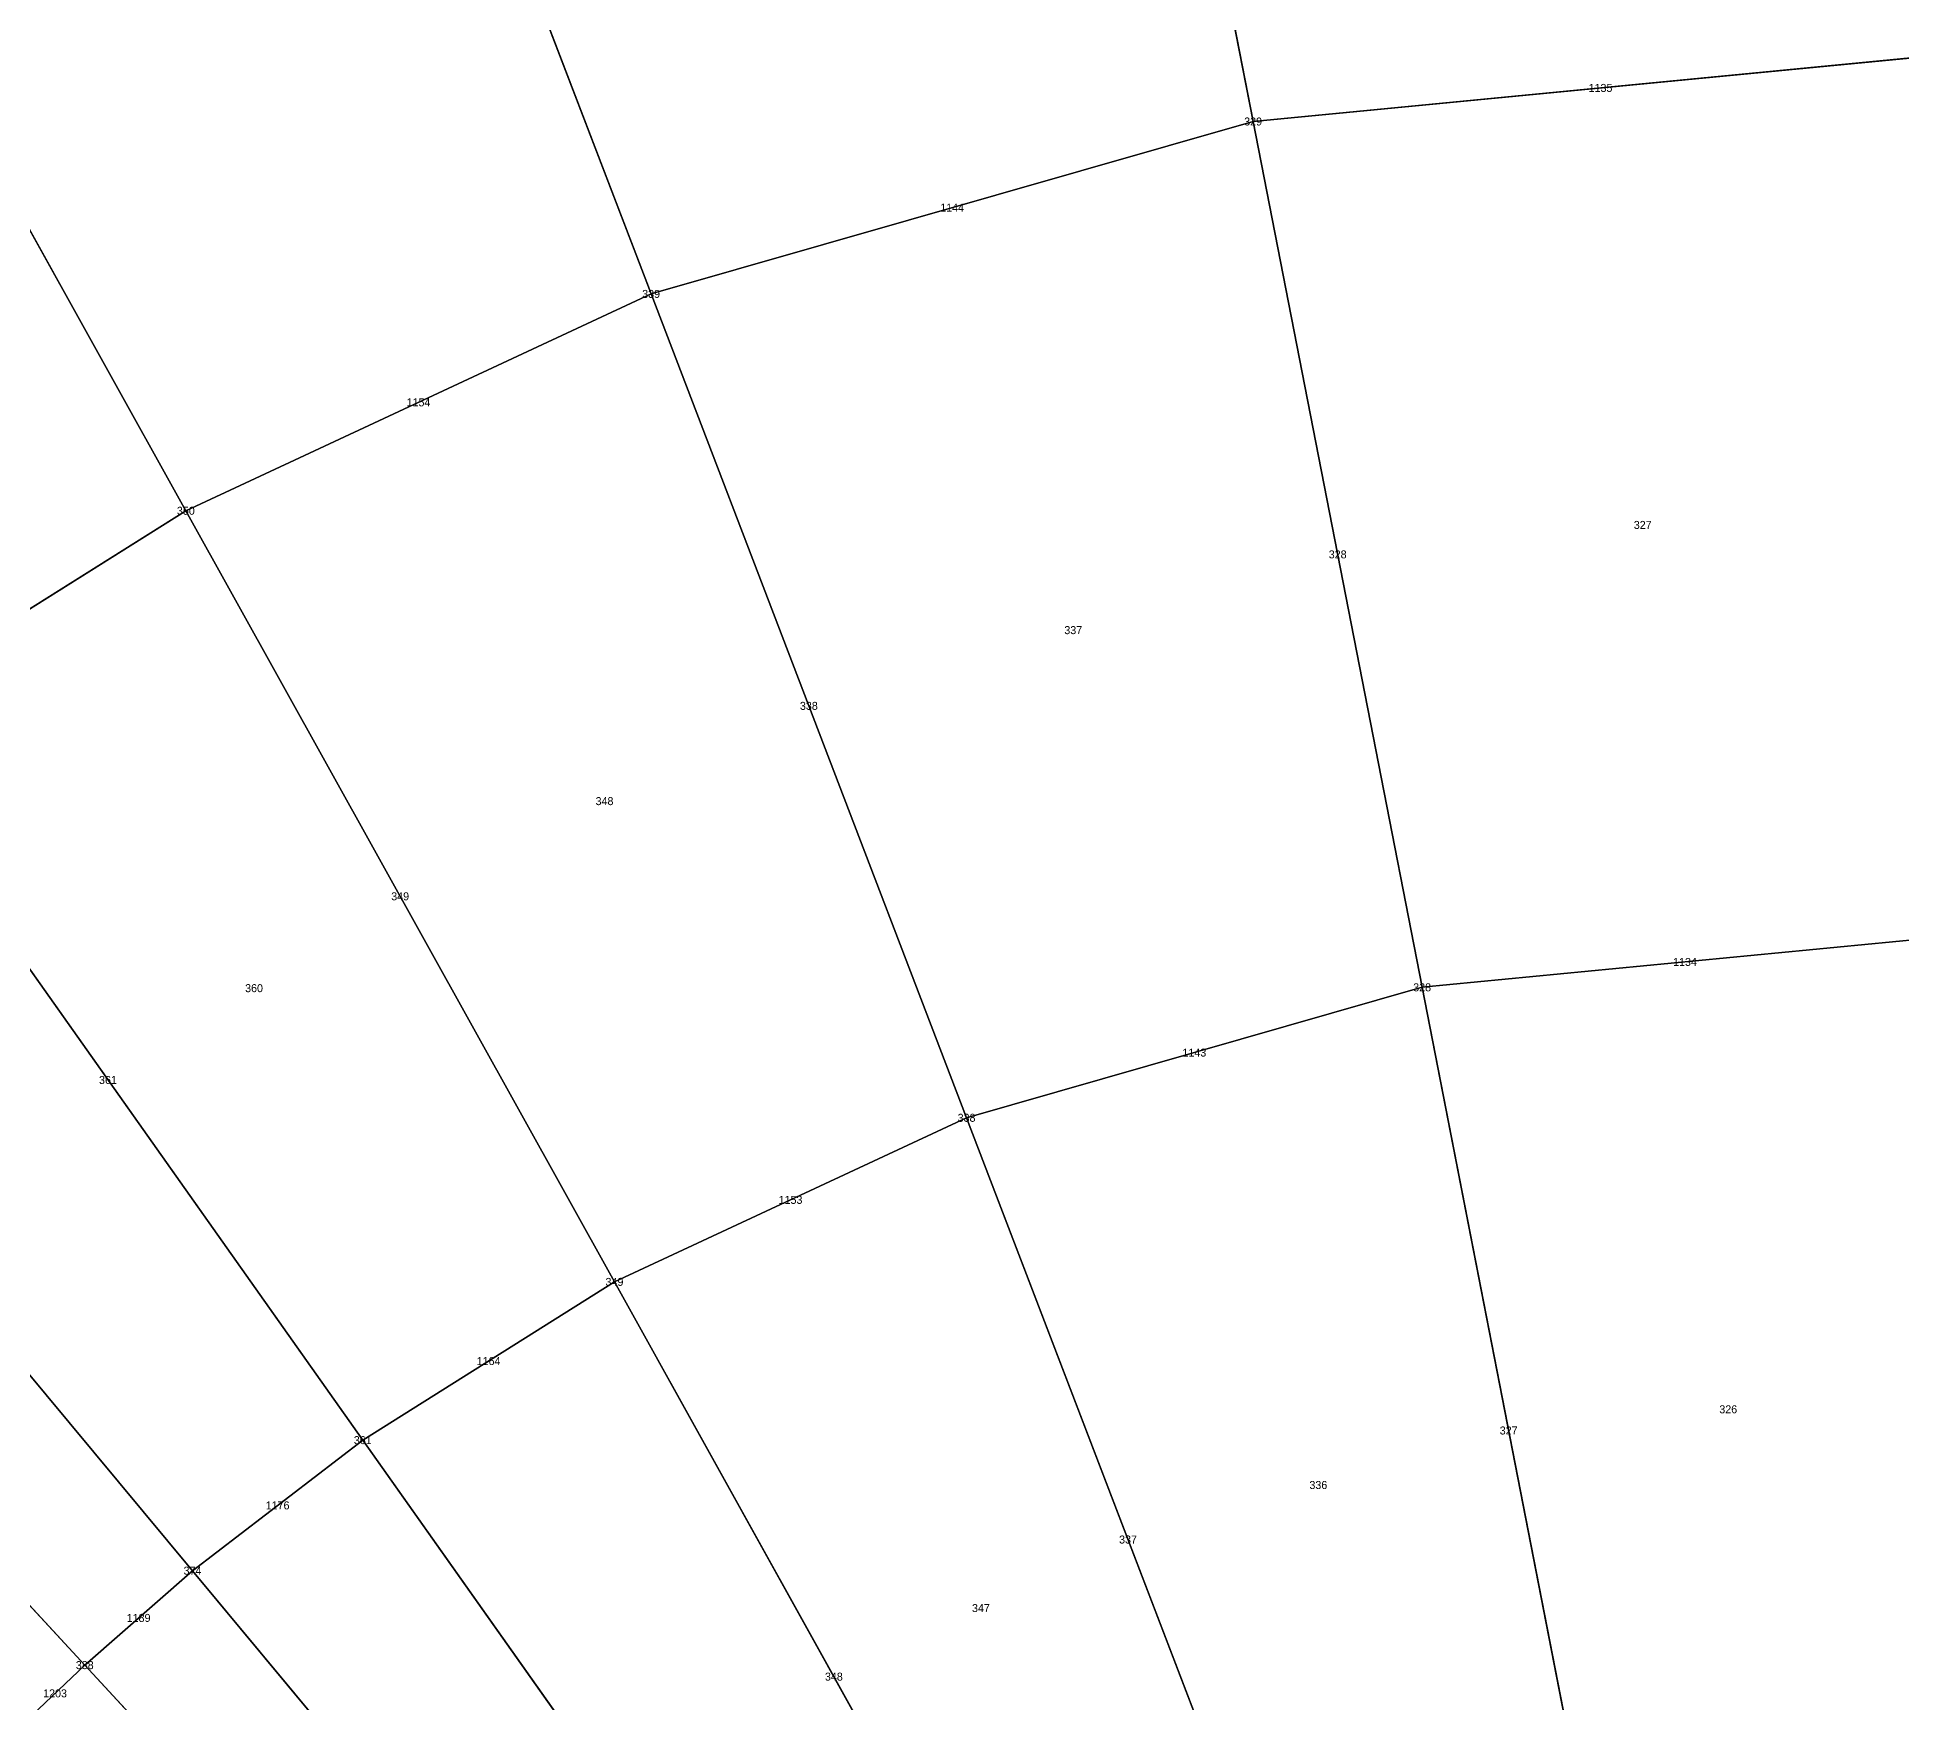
# Model space of a CAD drawing. Header units: metres. Extents: x -1.88 to 1.88, y -1.88 to 1.88.
# Drawn here: x -0.4776 to -0.0115, y 0.4947 to 0.9112 of the extents above; entities that cross this region are included whole.
import ezdxf
from ezdxf.enums import TextEntityAlignment as Align

# ---------------------------------------------------------------- set-up
doc = ezdxf.new("R2010")
doc.units = ezdxf.units.M

msp = doc.modelspace()

# ---------------------------------------------------------------- linework, layer by layer
at = {"layer": 'BRANCHES'}
for p, q in [((-0.17366, 0.89014, 2.49174), (-0.21458, 1.0999, 2.40321)), ((-0.32414, 0.84701, 2.49174), (-0.40052, 1.04662, 2.40321)), ((-0.44045, 0.79278, 2.49174), (-0.54424, 0.97961, 2.40321)), ((0, 0.90692, 2.49174), (-0.17366, 0.89014, 2.49174)), ((-0.17366, 0.89014, 2.49174), (-0.32414, 0.84701, 2.49174)), ((-0.13141, 0.6736, 2.5613), (-0.17366, 0.89014, 2.49174)), ((-0.32414, 0.84701, 2.49174), (-0.44045, 0.79278, 2.49174)), ((-0.24529, 0.64097, 2.5613), (-0.32414, 0.84701, 2.49174)), ((-0.44045, 0.79278, 2.49174), (-0.52361, 0.7405, 2.49174)), ((-0.3333, 0.59993, 2.5613), (-0.44045, 0.79278, 2.49174)), ((-0.39623, 0.56036, 2.5613), (-0.52361, 0.7405, 2.49174)), ((-0.43878, 0.52771, 2.5613), (-0.57983, 0.69735, 2.49174)), ((0, 0.6863, 2.5613), (-0.13141, 0.6736, 2.5613)), ((-0.13141, 0.6736, 2.5613), (-0.24529, 0.64097, 2.5613)), ((-0.08817, 0.45193, 2.61137), (-0.13141, 0.6736, 2.5613)), ((-0.46572, 0.50409, 2.5613), (-0.61543, 0.66614, 2.49174)), ((-0.24529, 0.64097, 2.5613), (-0.3333, 0.59993, 2.5613)), ((-0.16457, 0.43004, 2.61137), (-0.24529, 0.64097, 2.5613)), ((-0.3333, 0.59993, 2.5613), (-0.39623, 0.56036, 2.5613)), ((-0.22362, 0.40251, 2.61137), (-0.3333, 0.59993, 2.5613)), ((-0.39623, 0.56036, 2.5613), (-0.43878, 0.52771, 2.5613)), ((-0.26584, 0.37596, 2.61137), (-0.39623, 0.56036, 2.5613)), ((-0.43878, 0.52771, 2.5613), (-0.46572, 0.50409, 2.5613)), ((-0.29439, 0.35406, 2.61137), (-0.43878, 0.52771, 2.5613)), ((-0.46572, 0.50409, 2.5613), (-0.48056, 0.48997, 2.5613)), ((-0.31246, 0.33821, 2.61137), (-0.46572, 0.50409, 2.5613))]:
    msp.add_line(p, q, dxfattribs=at)
at = {"layer": 'Faces'}
for points in [[(0, 0.90692, 2.49174), (-0.17366, 0.89014, 2.49174), (-0.21458, 1.0999, 2.40321), (0, 1.12064, 2.40321)], [(-0.17366, 0.89014, 2.49174), (-0.32414, 0.84701, 2.49174), (-0.40052, 1.04662, 2.40321), (-0.21458, 1.0999, 2.40321)], [(-0.32414, 0.84701, 2.49174), (-0.44045, 0.79278, 2.49174), (-0.54424, 0.97961, 2.40321), (-0.40052, 1.04662, 2.40321)], [(-0.44045, 0.79278, 2.49174), (-0.52361, 0.7405, 2.49174), (-0.647, 0.915, 2.40321), (-0.54424, 0.97961, 2.40321)], [(0, 0.6863, 2.5613), (-0.13141, 0.6736, 2.5613), (-0.17366, 0.89014, 2.49174), (0, 0.90692, 2.49174)], [(-0.13141, 0.6736, 2.5613), (-0.24529, 0.64097, 2.5613), (-0.32414, 0.84701, 2.49174), (-0.17366, 0.89014, 2.49174)], [(-0.24529, 0.64097, 2.5613), (-0.3333, 0.59993, 2.5613), (-0.44045, 0.79278, 2.49174), (-0.32414, 0.84701, 2.49174)], [(-0.3333, 0.59993, 2.5613), (-0.39623, 0.56036, 2.5613), (-0.52361, 0.7405, 2.49174), (-0.44045, 0.79278, 2.49174)], [(-0.39623, 0.56036, 2.5613), (-0.43878, 0.52771, 2.5613), (-0.57983, 0.69735, 2.49174), (-0.52361, 0.7405, 2.49174)], [(-0.43878, 0.52771, 2.5613), (-0.46572, 0.50409, 2.5613), (-0.61543, 0.66614, 2.49174), (-0.57983, 0.69735, 2.49174)], [(0, 0.46045, 2.61137), (-0.08817, 0.45193, 2.61137), (-0.13141, 0.6736, 2.5613), (0, 0.6863, 2.5613)], [(-0.08817, 0.45193, 2.61137), (-0.16457, 0.43004, 2.61137), (-0.24529, 0.64097, 2.5613), (-0.13141, 0.6736, 2.5613)], [(-0.46572, 0.50409, 2.5613), (-0.48056, 0.48997, 2.5613), (-0.63504, 0.64748, 2.49174), (-0.61543, 0.66614, 2.49174)], [(-0.16457, 0.43004, 2.61137), (-0.22362, 0.40251, 2.61137), (-0.3333, 0.59993, 2.5613), (-0.24529, 0.64097, 2.5613)], [(-0.22362, 0.40251, 2.61137), (-0.26584, 0.37596, 2.61137), (-0.39623, 0.56036, 2.5613), (-0.3333, 0.59993, 2.5613)], [(-0.26584, 0.37596, 2.61137), (-0.29439, 0.35406, 2.61137), (-0.43878, 0.52771, 2.5613), (-0.39623, 0.56036, 2.5613)], [(-0.29439, 0.35406, 2.61137), (-0.31246, 0.33821, 2.61137), (-0.46572, 0.50409, 2.5613), (-0.43878, 0.52771, 2.5613)], [(-0.31246, 0.33821, 2.61137), (-0.32242, 0.32873, 2.61137), (-0.48056, 0.48997, 2.5613), (-0.46572, 0.50409, 2.5613)]]:
    msp.add_3dface(points, dxfattribs=at)
at = {"layer": 'NODI-Estradosso'}
for p in [(-0.17366, 0.89014, 2.80887), (-0.32414, 0.84701, 2.80887), (-0.44045, 0.79278, 2.80887), (-0.13141, 0.6736, 2.87076), (-0.24529, 0.64097, 2.87076), (-0.3333, 0.59993, 2.87076), (-0.39623, 0.56036, 2.87076), (-0.43878, 0.52771, 2.87076), (-0.46572, 0.50409, 2.87076)]:
    msp.add_point(p, dxfattribs=at)
at = {"layer": 'NODI-Intradosso'}
for p in [(-0.17366, 0.89014, 2.49174), (-0.32414, 0.84701, 2.49174), (-0.44045, 0.79278, 2.49174), (-0.13141, 0.6736, 2.5613), (-0.24529, 0.64097, 2.5613), (-0.3333, 0.59993, 2.5613), (-0.39623, 0.56036, 2.5613), (-0.43878, 0.52771, 2.5613), (-0.46572, 0.50409, 2.5613)]:
    msp.add_point(p, dxfattribs=at)

# ---------------------------------------------------------------- texts
at = {"layer": 'BRANCHES-Index'}
for s, p in [('1135', (-0.08683, 0.89853, 2.49174)), ('1144', (-0.2489, 0.86858, 2.49174)), ('1154', (-0.38229, 0.8199, 2.49174)), ('328', (-0.15253, 0.78187, 2.52652)), ('338', (-0.28471, 0.74399, 2.52652)), ('349', (-0.38687, 0.69636, 2.52652)), ('1134', (-0.06571, 0.67995, 2.5613)), ('1143', (-0.18835, 0.65728, 2.5613)), ('361', (-0.45992, 0.65043, 2.52652)), ('1153', (-0.28929, 0.62045, 2.5613)), ('1164', (-0.36477, 0.58014, 2.5613)), ('327', (-0.10979, 0.56277, 2.58633)), ('1176', (-0.41751, 0.54404, 2.5613)), ('337', (-0.20493, 0.5355, 2.58633)), ('1189', (-0.45225, 0.5159, 2.5613)), ('348', (-0.27846, 0.50122, 2.58633)), ('1203', (-0.47314, 0.49703, 2.5613))]:
    msp.add_text(s, height=0.002, dxfattribs=at).set_placement(p, align=Align.MIDDLE_CENTER)
at = {"layer": 'Faces-Index'}
for s, p in [('327', (-0.07627, 0.78924, 2.52652)), ('337', (-0.21862, 0.76293, 2.52652)), ('348', (-0.33579, 0.72017, 2.52652)), ('360', (-0.4234, 0.67339, 2.52652)), ('326', (-0.0549, 0.56807, 2.58633)), ('336', (-0.15736, 0.54914, 2.58633)), ('347', (-0.2417, 0.51836, 2.58633))]:
    msp.add_text(s, height=0.002, dxfattribs=at).set_placement(p, align=Align.MIDDLE_CENTER)
at = {"layer": 'NODI-Index'}
for s, p in [('329', (-0.17366, 0.89014, 2.49174)), ('339', (-0.32414, 0.84701, 2.49174)), ('350', (-0.44045, 0.79278, 2.49174)), ('328', (-0.13141, 0.6736, 2.5613)), ('338', (-0.24529, 0.64097, 2.5613)), ('349', (-0.3333, 0.59993, 2.5613)), ('361', (-0.39623, 0.56036, 2.5613)), ('374', (-0.43878, 0.52771, 2.5613)), ('388', (-0.46572, 0.50409, 2.5613))]:
    msp.add_text(s, height=0.002, dxfattribs=at).set_placement(p, align=Align.MIDDLE_CENTER)

doc.saveas('drawing.dxf')
